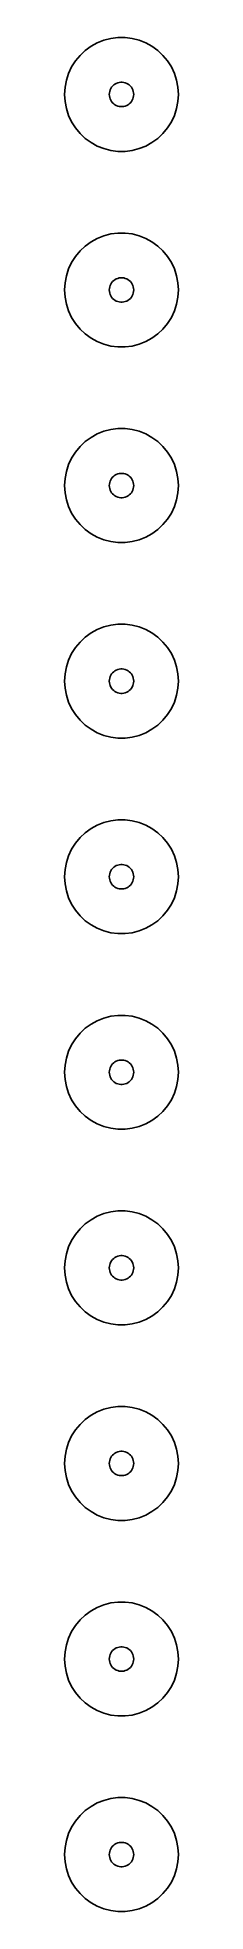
# Model space of a CAD drawing. Header units: metres. Extents: x -7 to 7, y 209 to 439.
import ezdxf

# ---------------------------------------------------------------- set-up
doc = ezdxf.new("R2010")
doc.units = ezdxf.units.M

msp = doc.modelspace()

# ---------------------------------------------------------------- linework, layer by layer
for p, q in [((-4.46196, 437.394), (-5.10277, 436.792)), ((-3.75078, 437.91), (-4.46196, 437.394)), ((-2.98045, 438.334), (-3.75078, 437.91)), ((-2.16312, 438.657), (-2.98045, 438.334)), ((-1.31166, 438.876), (-2.16312, 438.657)), ((-0.439529, 438.986), (-1.31166, 438.876)), ((0.439529, 438.986), (-0.439529, 438.986)), ((1.31166, 438.876), (0.439529, 438.986)), ((2.16312, 438.657), (1.31166, 438.876)), ((2.98045, 438.334), (2.16312, 438.657)), ((3.75078, 437.91), (2.98045, 438.334)), ((4.46196, 437.394), (3.75078, 437.91)), ((5.10277, 436.792), (4.46196, 437.394)), ((-6.13414, 435.372), (-6.50842, 434.577)), ((-5.66312, 436.114), (-6.13414, 435.372)), ((-5.10277, 436.792), (-5.66312, 436.114)), ((5.66312, 436.114), (5.10277, 436.792)), ((6.13414, 435.372), (5.66312, 436.114)), ((6.50842, 434.577), (6.13414, 435.372)), ((-6.94479, 432.877), (-7, 432)), ((-6.78008, 433.741), (-6.94479, 432.877)), ((-6.50842, 434.577), (-6.78008, 433.741)), ((-1.48816, 432.188), (-1.45287, 432.373)), ((-1.45287, 432.373), (-1.39465, 432.552)), ((-1.39465, 432.552), (-1.31445, 432.723)), ((-1.31445, 432.723), (-1.21352, 432.882)), ((-1.21352, 432.882), (-1.09344, 433.027)), ((-1.09344, 433.027), (-0.956131, 433.156)), ((-0.956131, 433.156), (-0.803726, 433.266)), ((-0.803726, 433.266), (-0.638657, 433.357)), ((-0.638657, 433.357), (-0.463516, 433.427)), ((-0.463516, 433.427), (-0.281067, 433.473)), ((-0.281067, 433.473), (-0.094177, 433.497)), ((-0.094177, 433.497), (0.094177, 433.497)), ((0.094177, 433.497), (0.281067, 433.473)), ((0.281067, 433.473), (0.463516, 433.427)), ((0.463516, 433.427), (0.638657, 433.357)), ((0.638657, 433.357), (0.803726, 433.266)), ((0.803726, 433.266), (0.956131, 433.156)), ((0.956131, 433.156), (1.09344, 433.027)), ((1.09344, 433.027), (1.21352, 432.882)), ((1.21352, 432.882), (1.31445, 432.723)), ((1.31445, 432.723), (1.39465, 432.552)), ((1.39465, 432.552), (1.45287, 432.373)), ((1.45287, 432.373), (1.48816, 432.188)), ((6.78008, 433.741), (6.50842, 434.577)), ((6.94479, 432.877), (6.78008, 433.741)), ((7, 432), (6.94479, 432.877)), ((-7, 432), (-6.94479, 431.123)), ((-6.94479, 431.123), (-6.78008, 430.259)), ((-6.78008, 430.259), (-6.50842, 429.423)), ((-1.5, 432), (-1.48816, 432.188)), ((-1.48816, 431.812), (-1.5, 432)), ((-1.45287, 431.627), (-1.48816, 431.812)), ((-1.39465, 431.448), (-1.45287, 431.627)), ((-1.31445, 431.277), (-1.39465, 431.448)), ((-1.21352, 431.118), (-1.31445, 431.277)), ((-1.09344, 430.973), (-1.21352, 431.118)), ((-0.956131, 430.844), (-1.09344, 430.973)), ((-0.803726, 430.734), (-0.956131, 430.844)), ((-0.638657, 430.643), (-0.803726, 430.734)), ((-0.463516, 430.573), (-0.638657, 430.643)), ((-0.281067, 430.527), (-0.463516, 430.573)), ((-0.094177, 430.503), (-0.281067, 430.527)), ((0.094177, 430.503), (-0.094177, 430.503)), ((0.281067, 430.527), (0.094177, 430.503)), ((0.463516, 430.573), (0.281067, 430.527)), ((0.638657, 430.643), (0.463516, 430.573)), ((0.803726, 430.734), (0.638657, 430.643)), ((0.956131, 430.844), (0.803726, 430.734)), ((1.09344, 430.973), (0.956131, 430.844)), ((1.21352, 431.118), (1.09344, 430.973)), ((1.31445, 431.277), (1.21352, 431.118)), ((1.39465, 431.448), (1.31445, 431.277)), ((1.45287, 431.627), (1.39465, 431.448)), ((1.48816, 431.812), (1.45287, 431.627)), ((1.48816, 432.188), (1.5, 432)), ((1.5, 432), (1.48816, 431.812)), ((6.50842, 429.423), (6.78008, 430.259)), ((6.78008, 430.259), (6.94479, 431.123)), ((6.94479, 431.123), (7, 432)), ((-6.50842, 429.423), (-6.13414, 428.628)), ((-6.13414, 428.628), (-5.66312, 427.886)), ((-5.66312, 427.886), (-5.10277, 427.208)), ((5.10277, 427.208), (5.66312, 427.886)), ((5.66312, 427.886), (6.13414, 428.628)), ((6.13414, 428.628), (6.50842, 429.423)), ((-5.10277, 427.208), (-4.46196, 426.606)), ((-4.46196, 426.606), (-3.75078, 426.09)), ((-3.75078, 426.09), (-2.98045, 425.666)), ((-2.98045, 425.666), (-2.16312, 425.343)), ((2.16312, 425.343), (2.98045, 425.666)), ((2.98045, 425.666), (3.75078, 426.09)), ((3.75078, 426.09), (4.46196, 426.606)), ((4.46196, 426.606), (5.10277, 427.208)), ((-2.16312, 425.343), (-1.31166, 425.124)), ((-1.31166, 425.124), (-0.439529, 425.014)), ((-0.439529, 425.014), (0.439529, 425.014)), ((0.439529, 425.014), (1.31166, 425.124)), ((1.31166, 425.124), (2.16312, 425.343)), ((-2.98045, 414.334), (-3.75078, 413.91)), ((-2.16312, 414.657), (-2.98045, 414.334)), ((-1.31166, 414.876), (-2.16312, 414.657)), ((-0.439529, 414.986), (-1.31166, 414.876)), ((0.439529, 414.986), (-0.439529, 414.986)), ((1.31166, 414.876), (0.439529, 414.986)), ((2.16312, 414.657), (1.31166, 414.876)), ((2.98045, 414.334), (2.16312, 414.657)), ((3.75078, 413.91), (2.98045, 414.334)), ((-5.66312, 412.114), (-6.13414, 411.372)), ((-5.10277, 412.792), (-5.66312, 412.114)), ((-4.46196, 413.394), (-5.10277, 412.792)), ((-3.75078, 413.91), (-4.46196, 413.394)), ((4.46196, 413.394), (3.75078, 413.91)), ((5.10277, 412.792), (4.46196, 413.394)), ((5.66312, 412.114), (5.10277, 412.792)), ((6.13414, 411.372), (5.66312, 412.114)), ((-6.78008, 409.741), (-6.94479, 408.877)), ((-6.50842, 410.577), (-6.78008, 409.741)), ((-6.13414, 411.372), (-6.50842, 410.577)), ((-0.803726, 409.266), (-0.638657, 409.357)), ((-0.638657, 409.357), (-0.463516, 409.427)), ((-0.463516, 409.427), (-0.281067, 409.473)), ((-0.281067, 409.473), (-0.094177, 409.497)), ((-0.094177, 409.497), (0.094177, 409.497)), ((0.094177, 409.497), (0.281067, 409.473)), ((0.281067, 409.473), (0.463516, 409.427)), ((0.463516, 409.427), (0.638657, 409.357)), ((0.638657, 409.357), (0.803726, 409.266)), ((6.50842, 410.577), (6.13414, 411.372)), ((6.78008, 409.741), (6.50842, 410.577)), ((6.94479, 408.877), (6.78008, 409.741)), ((-6.94479, 408.877), (-7, 408)), ((-7, 408), (-6.94479, 407.123)), ((-6.94479, 407.123), (-6.78008, 406.259)), ((-1.5, 408), (-1.48816, 408.188)), ((-1.48816, 407.812), (-1.5, 408)), ((-1.48816, 408.188), (-1.45287, 408.373)), ((-1.45287, 407.627), (-1.48816, 407.812)), ((-1.45287, 408.373), (-1.39465, 408.552)), ((-1.39465, 407.448), (-1.45287, 407.627)), ((-1.39465, 408.552), (-1.31445, 408.723)), ((-1.31445, 407.277), (-1.39465, 407.448)), ((-1.31445, 408.723), (-1.21352, 408.882)), ((-1.21352, 407.118), (-1.31445, 407.277)), ((-1.21352, 408.882), (-1.09344, 409.027)), ((-1.09344, 406.973), (-1.21352, 407.118)), ((-1.09344, 409.027), (-0.956131, 409.156)), ((-0.956131, 409.156), (-0.803726, 409.266)), ((0.803726, 409.266), (0.956131, 409.156)), ((0.956131, 409.156), (1.09344, 409.027)), ((1.09344, 409.027), (1.21352, 408.882)), ((1.21352, 407.118), (1.09344, 406.973)), ((1.21352, 408.882), (1.31445, 408.723)), ((1.31445, 407.277), (1.21352, 407.118)), ((1.31445, 408.723), (1.39465, 408.552)), ((1.39465, 407.448), (1.31445, 407.277)), ((1.39465, 408.552), (1.45287, 408.373)), ((1.45287, 407.627), (1.39465, 407.448)), ((1.45287, 408.373), (1.48816, 408.188)), ((1.48816, 407.812), (1.45287, 407.627)), ((1.48816, 408.188), (1.5, 408)), ((1.5, 408), (1.48816, 407.812)), ((6.78008, 406.259), (6.94479, 407.123)), ((7, 408), (6.94479, 408.877)), ((6.94479, 407.123), (7, 408)), ((-6.78008, 406.259), (-6.50842, 405.423)), ((-6.50842, 405.423), (-6.13414, 404.628)), ((-0.956131, 406.844), (-1.09344, 406.973)), ((-0.803726, 406.734), (-0.956131, 406.844)), ((-0.638657, 406.643), (-0.803726, 406.734)), ((-0.463516, 406.573), (-0.638657, 406.643)), ((-0.281067, 406.527), (-0.463516, 406.573)), ((-0.094177, 406.503), (-0.281067, 406.527)), ((0.094177, 406.503), (-0.094177, 406.503)), ((0.281067, 406.527), (0.094177, 406.503)), ((0.463516, 406.573), (0.281067, 406.527)), ((0.638657, 406.643), (0.463516, 406.573)), ((0.803726, 406.734), (0.638657, 406.643)), ((0.956131, 406.844), (0.803726, 406.734)), ((1.09344, 406.973), (0.956131, 406.844)), ((6.13414, 404.628), (6.50842, 405.423)), ((6.50842, 405.423), (6.78008, 406.259)), ((-6.13414, 404.628), (-5.66312, 403.886)), ((-5.66312, 403.886), (-5.10277, 403.208)), ((-5.10277, 403.208), (-4.46196, 402.606)), ((-4.46196, 402.606), (-3.75078, 402.09)), ((3.75078, 402.09), (4.46196, 402.606)), ((4.46196, 402.606), (5.10277, 403.208)), ((5.10277, 403.208), (5.66312, 403.886)), ((5.66312, 403.886), (6.13414, 404.628)), ((-3.75078, 402.09), (-2.98045, 401.666)), ((-2.98045, 401.666), (-2.16312, 401.343)), ((-2.16312, 401.343), (-1.31166, 401.124)), ((-1.31166, 401.124), (-0.439529, 401.014)), ((-0.439529, 401.014), (0.439529, 401.014)), ((0.439529, 401.014), (1.31166, 401.124)), ((1.31166, 401.124), (2.16312, 401.343)), ((2.16312, 401.343), (2.98045, 401.666)), ((2.98045, 401.666), (3.75078, 402.09)), ((-0.439529, 390.986), (-1.31166, 390.876)), ((0.439529, 390.986), (-0.439529, 390.986)), ((1.31166, 390.876), (0.439529, 390.986)), ((-5.10277, 388.792), (-5.66312, 388.114)), ((-4.46196, 389.394), (-5.10277, 388.792)), ((-3.75078, 389.91), (-4.46196, 389.394)), ((-2.98045, 390.334), (-3.75078, 389.91)), ((-2.16312, 390.657), (-2.98045, 390.334)), ((-1.31166, 390.876), (-2.16312, 390.657)), ((2.16312, 390.657), (1.31166, 390.876)), ((2.98045, 390.334), (2.16312, 390.657)), ((3.75078, 389.91), (2.98045, 390.334)), ((4.46196, 389.394), (3.75078, 389.91)), ((5.10277, 388.792), (4.46196, 389.394)), ((5.66312, 388.114), (5.10277, 388.792)), ((-6.50842, 386.577), (-6.78008, 385.741)), ((-6.13414, 387.372), (-6.50842, 386.577)), ((-5.66312, 388.114), (-6.13414, 387.372)), ((6.13414, 387.372), (5.66312, 388.114)), ((6.50842, 386.577), (6.13414, 387.372)), ((6.78008, 385.741), (6.50842, 386.577)), ((-6.94479, 384.877), (-7, 384)), ((-6.78008, 385.741), (-6.94479, 384.877)), ((-1.5, 384), (-1.48816, 384.188)), ((-1.48816, 384.188), (-1.45287, 384.373)), ((-1.45287, 384.373), (-1.39465, 384.552)), ((-1.39465, 384.552), (-1.31445, 384.723)), ((-1.31445, 384.723), (-1.21352, 384.882)), ((-1.21352, 384.882), (-1.09344, 385.027)), ((-1.09344, 385.027), (-0.956131, 385.156)), ((-0.956131, 385.156), (-0.803726, 385.266)), ((-0.803726, 385.266), (-0.638657, 385.357)), ((-0.638657, 385.357), (-0.463516, 385.427)), ((-0.463516, 385.427), (-0.281067, 385.473)), ((-0.281067, 385.473), (-0.094177, 385.497)), ((-0.094177, 385.497), (0.094177, 385.497)), ((0.094177, 385.497), (0.281067, 385.473)), ((0.281067, 385.473), (0.463516, 385.427)), ((0.463516, 385.427), (0.638657, 385.357)), ((0.638657, 385.357), (0.803726, 385.266)), ((0.803726, 385.266), (0.956131, 385.156)), ((0.956131, 385.156), (1.09344, 385.027)), ((1.09344, 385.027), (1.21352, 384.882)), ((1.21352, 384.882), (1.31445, 384.723)), ((1.31445, 384.723), (1.39465, 384.552)), ((1.39465, 384.552), (1.45287, 384.373)), ((1.45287, 384.373), (1.48816, 384.188)), ((1.48816, 384.188), (1.5, 384)), ((6.94479, 384.877), (6.78008, 385.741)), ((7, 384), (6.94479, 384.877)), ((-7, 384), (-6.94479, 383.123)), ((-6.94479, 383.123), (-6.78008, 382.259)), ((-6.78008, 382.259), (-6.50842, 381.423)), ((-1.48816, 383.812), (-1.5, 384)), ((-1.45287, 383.627), (-1.48816, 383.812)), ((-1.39465, 383.448), (-1.45287, 383.627)), ((-1.31445, 383.277), (-1.39465, 383.448)), ((-1.21352, 383.118), (-1.31445, 383.277)), ((-1.09344, 382.973), (-1.21352, 383.118)), ((-0.956131, 382.844), (-1.09344, 382.973)), ((-0.803726, 382.734), (-0.956131, 382.844)), ((-0.638657, 382.643), (-0.803726, 382.734)), ((-0.463516, 382.573), (-0.638657, 382.643)), ((-0.281067, 382.527), (-0.463516, 382.573)), ((-0.094177, 382.503), (-0.281067, 382.527)), ((0.094177, 382.503), (-0.094177, 382.503)), ((0.281067, 382.527), (0.094177, 382.503)), ((0.463516, 382.573), (0.281067, 382.527)), ((0.638657, 382.643), (0.463516, 382.573)), ((0.803726, 382.734), (0.638657, 382.643)), ((0.956131, 382.844), (0.803726, 382.734)), ((1.09344, 382.973), (0.956131, 382.844)), ((1.21352, 383.118), (1.09344, 382.973)), ((1.31445, 383.277), (1.21352, 383.118)), ((1.39465, 383.448), (1.31445, 383.277)), ((1.45287, 383.627), (1.39465, 383.448)), ((1.48816, 383.812), (1.45287, 383.627)), ((1.5, 384), (1.48816, 383.812)), ((6.50842, 381.423), (6.78008, 382.259)), ((6.78008, 382.259), (6.94479, 383.123)), ((6.94479, 383.123), (7, 384)), ((-6.50842, 381.423), (-6.13414, 380.628)), ((-6.13414, 380.628), (-5.66312, 379.886)), ((-5.66312, 379.886), (-5.10277, 379.208)), ((5.10277, 379.208), (5.66312, 379.886)), ((5.66312, 379.886), (6.13414, 380.628)), ((6.13414, 380.628), (6.50842, 381.423)), ((-5.10277, 379.208), (-4.46196, 378.606)), ((-4.46196, 378.606), (-3.75078, 378.09)), ((-3.75078, 378.09), (-2.98045, 377.666)), ((-2.98045, 377.666), (-2.16312, 377.343)), ((-2.16312, 377.343), (-1.31166, 377.124)), ((1.31166, 377.124), (2.16312, 377.343)), ((2.16312, 377.343), (2.98045, 377.666)), ((2.98045, 377.666), (3.75078, 378.09)), ((3.75078, 378.09), (4.46196, 378.606)), ((4.46196, 378.606), (5.10277, 379.208)), ((-1.31166, 377.124), (-0.439529, 377.014)), ((-0.439529, 377.014), (0.439529, 377.014)), ((0.439529, 377.014), (1.31166, 377.124)), ((-3.75078, 365.91), (-4.46196, 365.394)), ((-2.98045, 366.334), (-3.75078, 365.91)), ((-2.16312, 366.657), (-2.98045, 366.334)), ((-1.31166, 366.876), (-2.16312, 366.657)), ((-0.439529, 366.986), (-1.31166, 366.876)), ((0.439529, 366.986), (-0.439529, 366.986)), ((1.31166, 366.876), (0.439529, 366.986)), ((2.16312, 366.657), (1.31166, 366.876)), ((2.98045, 366.334), (2.16312, 366.657)), ((3.75078, 365.91), (2.98045, 366.334)), ((4.46196, 365.394), (3.75078, 365.91)), ((-6.13414, 363.372), (-6.50842, 362.577)), ((-5.66312, 364.114), (-6.13414, 363.372)), ((-5.10277, 364.792), (-5.66312, 364.114)), ((-4.46196, 365.394), (-5.10277, 364.792)), ((5.10277, 364.792), (4.46196, 365.394)), ((5.66312, 364.114), (5.10277, 364.792)), ((6.13414, 363.372), (5.66312, 364.114)), ((6.50842, 362.577), (6.13414, 363.372)), ((-6.78008, 361.741), (-6.94479, 360.877)), ((-6.50842, 362.577), (-6.78008, 361.741)), ((-1.09344, 361.027), (-0.956131, 361.156)), ((-0.956131, 361.156), (-0.803726, 361.266)), ((-0.803726, 361.266), (-0.638657, 361.357)), ((-0.638657, 361.357), (-0.463516, 361.427)), ((-0.463516, 361.427), (-0.281067, 361.473)), ((-0.281067, 361.473), (-0.094177, 361.497)), ((-0.094177, 361.497), (0.094177, 361.497)), ((0.094177, 361.497), (0.281067, 361.473)), ((0.281067, 361.473), (0.463516, 361.427)), ((0.463516, 361.427), (0.638657, 361.357)), ((0.638657, 361.357), (0.803726, 361.266)), ((0.803726, 361.266), (0.956131, 361.156)), ((0.956131, 361.156), (1.09344, 361.027)), ((6.78008, 361.741), (6.50842, 362.577)), ((6.94479, 360.877), (6.78008, 361.741)), ((-6.94479, 360.877), (-7, 360)), ((-7, 360), (-6.94479, 359.123)), ((-6.94479, 359.123), (-6.78008, 358.259)), ((-1.5, 360), (-1.48816, 360.188)), ((-1.48816, 359.812), (-1.5, 360)), ((-1.48816, 360.188), (-1.45287, 360.373)), ((-1.45287, 359.627), (-1.48816, 359.812)), ((-1.45287, 360.373), (-1.39465, 360.552)), ((-1.39465, 359.448), (-1.45287, 359.627)), ((-1.39465, 360.552), (-1.31445, 360.723)), ((-1.31445, 359.277), (-1.39465, 359.448)), ((-1.31445, 360.723), (-1.21352, 360.882)), ((-1.21352, 359.118), (-1.31445, 359.277)), ((-1.21352, 360.882), (-1.09344, 361.027)), ((-1.09344, 358.973), (-1.21352, 359.118)), ((-0.956131, 358.844), (-1.09344, 358.973)), ((-0.803726, 358.734), (-0.956131, 358.844)), ((0.956131, 358.844), (0.803726, 358.734)), ((1.09344, 358.973), (0.956131, 358.844)), ((1.09344, 361.027), (1.21352, 360.882)), ((1.21352, 359.118), (1.09344, 358.973)), ((1.21352, 360.882), (1.31445, 360.723)), ((1.31445, 359.277), (1.21352, 359.118)), ((1.31445, 360.723), (1.39465, 360.552)), ((1.39465, 359.448), (1.31445, 359.277)), ((1.39465, 360.552), (1.45287, 360.373)), ((1.45287, 359.627), (1.39465, 359.448)), ((1.45287, 360.373), (1.48816, 360.188)), ((1.48816, 359.812), (1.45287, 359.627)), ((1.48816, 360.188), (1.5, 360)), ((1.5, 360), (1.48816, 359.812)), ((6.78008, 358.259), (6.94479, 359.123)), ((7, 360), (6.94479, 360.877)), ((6.94479, 359.123), (7, 360)), ((-6.78008, 358.259), (-6.50842, 357.423)), ((-6.50842, 357.423), (-6.13414, 356.628)), ((-6.13414, 356.628), (-5.66312, 355.886)), ((-0.638657, 358.643), (-0.803726, 358.734)), ((-0.463516, 358.573), (-0.638657, 358.643)), ((-0.281067, 358.527), (-0.463516, 358.573)), ((-0.094177, 358.503), (-0.281067, 358.527)), ((0.094177, 358.503), (-0.094177, 358.503)), ((0.281067, 358.527), (0.094177, 358.503)), ((0.463516, 358.573), (0.281067, 358.527)), ((0.638657, 358.643), (0.463516, 358.573)), ((0.803726, 358.734), (0.638657, 358.643)), ((5.66312, 355.886), (6.13414, 356.628)), ((6.13414, 356.628), (6.50842, 357.423)), ((6.50842, 357.423), (6.78008, 358.259)), ((-5.66312, 355.886), (-5.10277, 355.208)), ((-5.10277, 355.208), (-4.46196, 354.606)), ((-4.46196, 354.606), (-3.75078, 354.09)), ((3.75078, 354.09), (4.46196, 354.606)), ((4.46196, 354.606), (5.10277, 355.208)), ((5.10277, 355.208), (5.66312, 355.886)), ((-3.75078, 354.09), (-2.98045, 353.666)), ((-2.98045, 353.666), (-2.16312, 353.343)), ((-2.16312, 353.343), (-1.31166, 353.124)), ((-1.31166, 353.124), (-0.439529, 353.014)), ((-0.439529, 353.014), (0.439529, 353.014)), ((0.439529, 353.014), (1.31166, 353.124)), ((1.31166, 353.124), (2.16312, 353.343)), ((2.16312, 353.343), (2.98045, 353.666)), ((2.98045, 353.666), (3.75078, 354.09)), ((-1.31166, 342.876), (-2.16312, 342.657)), ((-0.439529, 342.986), (-1.31166, 342.876)), ((0.439529, 342.986), (-0.439529, 342.986)), ((1.31166, 342.876), (0.439529, 342.986)), ((2.16312, 342.657), (1.31166, 342.876)), ((-5.10277, 340.792), (-5.66312, 340.114)), ((-4.46196, 341.394), (-5.10277, 340.792)), ((-3.75078, 341.91), (-4.46196, 341.394)), ((-2.98045, 342.334), (-3.75078, 341.91)), ((-2.16312, 342.657), (-2.98045, 342.334)), ((2.98045, 342.334), (2.16312, 342.657)), ((3.75078, 341.91), (2.98045, 342.334)), ((4.46196, 341.394), (3.75078, 341.91)), ((5.10277, 340.792), (4.46196, 341.394)), ((5.66312, 340.114), (5.10277, 340.792)), ((-6.50842, 338.577), (-6.78008, 337.741)), ((-6.13414, 339.372), (-6.50842, 338.577)), ((-5.66312, 340.114), (-6.13414, 339.372)), ((6.13414, 339.372), (5.66312, 340.114)), ((6.50842, 338.577), (6.13414, 339.372)), ((6.78008, 337.741), (6.50842, 338.577)), ((-6.94479, 336.877), (-7, 336)), ((-7, 336), (-6.94479, 335.123)), ((-6.78008, 337.741), (-6.94479, 336.877)), ((-1.5, 336), (-1.48816, 336.188)), ((-1.48816, 335.812), (-1.5, 336)), ((-1.48816, 336.188), (-1.45287, 336.373)), ((-1.45287, 335.627), (-1.48816, 335.812)), ((-1.45287, 336.373), (-1.39465, 336.552)), ((-1.39465, 336.552), (-1.31445, 336.723)), ((-1.31445, 336.723), (-1.21352, 336.882)), ((-1.21352, 336.882), (-1.09344, 337.027)), ((-1.09344, 337.027), (-0.956131, 337.156)), ((-0.956131, 337.156), (-0.803726, 337.266)), ((-0.803726, 337.266), (-0.638657, 337.357)), ((-0.638657, 337.357), (-0.463516, 337.427)), ((-0.463516, 337.427), (-0.281067, 337.473)), ((-0.281067, 337.473), (-0.094177, 337.497)), ((-0.094177, 337.497), (0.094177, 337.497)), ((0.094177, 337.497), (0.281067, 337.473)), ((0.281067, 337.473), (0.463516, 337.427)), ((0.463516, 337.427), (0.638657, 337.357)), ((0.638657, 337.357), (0.803726, 337.266)), ((0.803726, 337.266), (0.956131, 337.156)), ((0.956131, 337.156), (1.09344, 337.027)), ((1.09344, 337.027), (1.21352, 336.882)), ((1.21352, 336.882), (1.31445, 336.723)), ((1.31445, 336.723), (1.39465, 336.552)), ((1.39465, 336.552), (1.45287, 336.373)), ((1.45287, 336.373), (1.48816, 336.188)), ((1.48816, 335.812), (1.45287, 335.627)), ((1.48816, 336.188), (1.5, 336)), ((1.5, 336), (1.48816, 335.812)), ((6.94479, 336.877), (6.78008, 337.741)), ((7, 336), (6.94479, 336.877)), ((6.94479, 335.123), (7, 336)), ((-6.94479, 335.123), (-6.78008, 334.259)), ((-6.78008, 334.259), (-6.50842, 333.423)), ((-1.39465, 335.448), (-1.45287, 335.627)), ((-1.31445, 335.277), (-1.39465, 335.448)), ((-1.21352, 335.118), (-1.31445, 335.277)), ((-1.09344, 334.973), (-1.21352, 335.118)), ((-0.956131, 334.844), (-1.09344, 334.973)), ((-0.803726, 334.734), (-0.956131, 334.844)), ((-0.638657, 334.643), (-0.803726, 334.734)), ((-0.463516, 334.573), (-0.638657, 334.643)), ((-0.281067, 334.527), (-0.463516, 334.573)), ((-0.094177, 334.503), (-0.281067, 334.527)), ((0.094177, 334.503), (-0.094177, 334.503)), ((0.281067, 334.527), (0.094177, 334.503)), ((0.463516, 334.573), (0.281067, 334.527)), ((0.638657, 334.643), (0.463516, 334.573)), ((0.803726, 334.734), (0.638657, 334.643)), ((0.956131, 334.844), (0.803726, 334.734)), ((1.09344, 334.973), (0.956131, 334.844)), ((1.21352, 335.118), (1.09344, 334.973)), ((1.31445, 335.277), (1.21352, 335.118)), ((1.39465, 335.448), (1.31445, 335.277)), ((1.45287, 335.627), (1.39465, 335.448)), ((6.50842, 333.423), (6.78008, 334.259)), ((6.78008, 334.259), (6.94479, 335.123)), ((-6.50842, 333.423), (-6.13414, 332.628)), ((-6.13414, 332.628), (-5.66312, 331.886)), ((-5.66312, 331.886), (-5.10277, 331.208)), ((-5.10277, 331.208), (-4.46196, 330.606)), ((4.46196, 330.606), (5.10277, 331.208)), ((5.10277, 331.208), (5.66312, 331.886)), ((5.66312, 331.886), (6.13414, 332.628)), ((6.13414, 332.628), (6.50842, 333.423)), ((-4.46196, 330.606), (-3.75078, 330.09)), ((-3.75078, 330.09), (-2.98045, 329.666)), ((-2.98045, 329.666), (-2.16312, 329.343)), ((-2.16312, 329.343), (-1.31166, 329.124)), ((-1.31166, 329.124), (-0.439529, 329.014)), ((-0.439529, 329.014), (0.439529, 329.014)), ((0.439529, 329.014), (1.31166, 329.124)), ((1.31166, 329.124), (2.16312, 329.343)), ((2.16312, 329.343), (2.98045, 329.666)), ((2.98045, 329.666), (3.75078, 330.09)), ((3.75078, 330.09), (4.46196, 330.606)), ((-4.46196, 317.394), (-5.10277, 316.792)), ((-3.75078, 317.91), (-4.46196, 317.394)), ((-2.98045, 318.334), (-3.75078, 317.91)), ((-2.16312, 318.657), (-2.98045, 318.334)), ((-1.31166, 318.876), (-2.16312, 318.657)), ((-0.439529, 318.986), (-1.31166, 318.876)), ((0.439529, 318.986), (-0.439529, 318.986)), ((1.31166, 318.876), (0.439529, 318.986)), ((2.16312, 318.657), (1.31166, 318.876)), ((2.98045, 318.334), (2.16312, 318.657)), ((3.75078, 317.91), (2.98045, 318.334)), ((4.46196, 317.394), (3.75078, 317.91)), ((5.10277, 316.792), (4.46196, 317.394)), ((-6.13414, 315.372), (-6.50842, 314.577)), ((-5.66312, 316.114), (-6.13414, 315.372)), ((-5.10277, 316.792), (-5.66312, 316.114)), ((5.66312, 316.114), (5.10277, 316.792)), ((6.13414, 315.372), (5.66312, 316.114)), ((6.50842, 314.577), (6.13414, 315.372)), ((-6.94479, 312.877), (-7, 312)), ((-6.78008, 313.741), (-6.94479, 312.877)), ((-6.50842, 314.577), (-6.78008, 313.741)), ((-1.31445, 312.723), (-1.21352, 312.882)), ((-1.21352, 312.882), (-1.09344, 313.027)), ((-1.09344, 313.027), (-0.956131, 313.156)), ((-0.956131, 313.156), (-0.803726, 313.266)), ((-0.803726, 313.266), (-0.638657, 313.357)), ((-0.638657, 313.357), (-0.463516, 313.427)), ((-0.463516, 313.427), (-0.281067, 313.473)), ((-0.281067, 313.473), (-0.094177, 313.497)), ((-0.094177, 313.497), (0.094177, 313.497)), ((0.094177, 313.497), (0.281067, 313.473)), ((0.281067, 313.473), (0.463516, 313.427)), ((0.463516, 313.427), (0.638657, 313.357)), ((0.638657, 313.357), (0.803726, 313.266)), ((0.803726, 313.266), (0.956131, 313.156)), ((0.956131, 313.156), (1.09344, 313.027)), ((1.09344, 313.027), (1.21352, 312.882)), ((1.21352, 312.882), (1.31445, 312.723)), ((6.78008, 313.741), (6.50842, 314.577)), ((6.94479, 312.877), (6.78008, 313.741)), ((7, 312), (6.94479, 312.877)), ((-7, 312), (-6.94479, 311.123)), ((-6.94479, 311.123), (-6.78008, 310.259)), ((-1.5, 312), (-1.48816, 312.188)), ((-1.48816, 311.812), (-1.5, 312)), ((-1.48816, 312.188), (-1.45287, 312.373)), ((-1.45287, 311.627), (-1.48816, 311.812)), ((-1.45287, 312.373), (-1.39465, 312.552)), ((-1.39465, 311.448), (-1.45287, 311.627)), ((-1.39465, 312.552), (-1.31445, 312.723)), ((-1.31445, 311.277), (-1.39465, 311.448)), ((-1.21352, 311.118), (-1.31445, 311.277)), ((-1.09344, 310.973), (-1.21352, 311.118)), ((-0.956131, 310.844), (-1.09344, 310.973)), ((-0.803726, 310.734), (-0.956131, 310.844)), ((-0.638657, 310.643), (-0.803726, 310.734)), ((-0.463516, 310.573), (-0.638657, 310.643)), ((-0.281067, 310.527), (-0.463516, 310.573)), ((-0.094177, 310.503), (-0.281067, 310.527)), ((0.094177, 310.503), (-0.094177, 310.503)), ((0.281067, 310.527), (0.094177, 310.503)), ((0.463516, 310.573), (0.281067, 310.527)), ((0.638657, 310.643), (0.463516, 310.573)), ((0.803726, 310.734), (0.638657, 310.643)), ((0.956131, 310.844), (0.803726, 310.734)), ((1.09344, 310.973), (0.956131, 310.844)), ((1.21352, 311.118), (1.09344, 310.973)), ((1.31445, 311.277), (1.21352, 311.118)), ((1.31445, 312.723), (1.39465, 312.552)), ((1.39465, 311.448), (1.31445, 311.277)), ((1.39465, 312.552), (1.45287, 312.373)), ((1.45287, 311.627), (1.39465, 311.448)), ((1.45287, 312.373), (1.48816, 312.188)), ((1.48816, 311.812), (1.45287, 311.627)), ((1.48816, 312.188), (1.5, 312)), ((1.5, 312), (1.48816, 311.812)), ((6.78008, 310.259), (6.94479, 311.123)), ((6.94479, 311.123), (7, 312)), ((-6.78008, 310.259), (-6.50842, 309.423)), ((-6.50842, 309.423), (-6.13414, 308.628)), ((-6.13414, 308.628), (-5.66312, 307.886)), ((5.66312, 307.886), (6.13414, 308.628)), ((6.13414, 308.628), (6.50842, 309.423)), ((6.50842, 309.423), (6.78008, 310.259)), ((-5.66312, 307.886), (-5.10277, 307.208)), ((-5.10277, 307.208), (-4.46196, 306.606)), ((-4.46196, 306.606), (-3.75078, 306.09)), ((-3.75078, 306.09), (-2.98045, 305.666)), ((2.98045, 305.666), (3.75078, 306.09)), ((3.75078, 306.09), (4.46196, 306.606)), ((4.46196, 306.606), (5.10277, 307.208)), ((5.10277, 307.208), (5.66312, 307.886)), ((-2.98045, 305.666), (-2.16312, 305.343)), ((-2.16312, 305.343), (-1.31166, 305.124)), ((-1.31166, 305.124), (-0.439529, 305.014)), ((-0.439529, 305.014), (0.439529, 305.014)), ((0.439529, 305.014), (1.31166, 305.124)), ((1.31166, 305.124), (2.16312, 305.343)), ((2.16312, 305.343), (2.98045, 305.666)), ((-2.16312, 294.657), (-2.98045, 294.334)), ((-1.31166, 294.876), (-2.16312, 294.657)), ((-0.439529, 294.986), (-1.31166, 294.876)), ((0.439529, 294.986), (-0.439529, 294.986)), ((1.31166, 294.876), (0.439529, 294.986)), ((2.16312, 294.657), (1.31166, 294.876)), ((2.98045, 294.334), (2.16312, 294.657)), ((-5.66312, 292.114), (-6.13414, 291.372)), ((-5.10277, 292.792), (-5.66312, 292.114)), ((-4.46196, 293.394), (-5.10277, 292.792)), ((-3.75078, 293.91), (-4.46196, 293.394)), ((-2.98045, 294.334), (-3.75078, 293.91)), ((3.75078, 293.91), (2.98045, 294.334)), ((4.46196, 293.394), (3.75078, 293.91)), ((5.10277, 292.792), (4.46196, 293.394)), ((5.66312, 292.114), (5.10277, 292.792)), ((6.13414, 291.372), (5.66312, 292.114)), ((-6.50842, 290.577), (-6.78008, 289.741)), ((-6.13414, 291.372), (-6.50842, 290.577)), ((6.50842, 290.577), (6.13414, 291.372)), ((6.78008, 289.741), (6.50842, 290.577)), ((-6.94479, 288.877), (-7, 288)), ((-7, 288), (-6.94479, 287.123)), ((-6.78008, 289.741), (-6.94479, 288.877)), ((-1.5, 288), (-1.48816, 288.188)), ((-1.48816, 287.812), (-1.5, 288)), ((-1.48816, 288.188), (-1.45287, 288.373)), ((-1.45287, 287.627), (-1.48816, 287.812)), ((-1.45287, 288.373), (-1.39465, 288.552)), ((-1.39465, 287.448), (-1.45287, 287.627)), ((-1.39465, 288.552), (-1.31445, 288.723)), ((-1.31445, 288.723), (-1.21352, 288.882)), ((-1.21352, 288.882), (-1.09344, 289.027)), ((-1.09344, 289.027), (-0.956131, 289.156)), ((-0.956131, 289.156), (-0.803726, 289.266)), ((-0.803726, 289.266), (-0.638657, 289.357)), ((-0.638657, 289.357), (-0.463516, 289.427)), ((-0.463516, 289.427), (-0.281067, 289.473)), ((-0.281067, 289.473), (-0.094177, 289.497)), ((-0.094177, 289.497), (0.094177, 289.497)), ((0.094177, 289.497), (0.281067, 289.473)), ((0.281067, 289.473), (0.463516, 289.427)), ((0.463516, 289.427), (0.638657, 289.357)), ((0.638657, 289.357), (0.803726, 289.266)), ((0.803726, 289.266), (0.956131, 289.156)), ((0.956131, 289.156), (1.09344, 289.027)), ((1.09344, 289.027), (1.21352, 288.882)), ((1.21352, 288.882), (1.31445, 288.723)), ((1.31445, 288.723), (1.39465, 288.552)), ((1.39465, 288.552), (1.45287, 288.373)), ((1.45287, 287.627), (1.39465, 287.448)), ((1.45287, 288.373), (1.48816, 288.188)), ((1.48816, 287.812), (1.45287, 287.627)), ((1.48816, 288.188), (1.5, 288)), ((1.5, 288), (1.48816, 287.812)), ((6.94479, 288.877), (6.78008, 289.741)), ((7, 288), (6.94479, 288.877)), ((6.94479, 287.123), (7, 288)), ((-6.94479, 287.123), (-6.78008, 286.259)), ((-6.78008, 286.259), (-6.50842, 285.423)), ((-6.50842, 285.423), (-6.13414, 284.628)), ((-1.31445, 287.277), (-1.39465, 287.448)), ((-1.21352, 287.118), (-1.31445, 287.277)), ((-1.09344, 286.973), (-1.21352, 287.118)), ((-0.956131, 286.844), (-1.09344, 286.973)), ((-0.803726, 286.734), (-0.956131, 286.844)), ((-0.638657, 286.643), (-0.803726, 286.734)), ((-0.463516, 286.573), (-0.638657, 286.643)), ((-0.281067, 286.527), (-0.463516, 286.573)), ((-0.094177, 286.503), (-0.281067, 286.527)), ((0.094177, 286.503), (-0.094177, 286.503)), ((0.281067, 286.527), (0.094177, 286.503)), ((0.463516, 286.573), (0.281067, 286.527)), ((0.638657, 286.643), (0.463516, 286.573)), ((0.803726, 286.734), (0.638657, 286.643)), ((0.956131, 286.844), (0.803726, 286.734)), ((1.09344, 286.973), (0.956131, 286.844)), ((1.21352, 287.118), (1.09344, 286.973)), ((1.31445, 287.277), (1.21352, 287.118)), ((1.39465, 287.448), (1.31445, 287.277)), ((6.13414, 284.628), (6.50842, 285.423)), ((6.50842, 285.423), (6.78008, 286.259)), ((6.78008, 286.259), (6.94479, 287.123)), ((-6.13414, 284.628), (-5.66312, 283.886)), ((-5.66312, 283.886), (-5.10277, 283.208)), ((-5.10277, 283.208), (-4.46196, 282.606)), ((4.46196, 282.606), (5.10277, 283.208)), ((5.10277, 283.208), (5.66312, 283.886)), ((5.66312, 283.886), (6.13414, 284.628)), ((-4.46196, 282.606), (-3.75078, 282.09)), ((-3.75078, 282.09), (-2.98045, 281.666)), ((-2.98045, 281.666), (-2.16312, 281.343)), ((-2.16312, 281.343), (-1.31166, 281.124)), ((-1.31166, 281.124), (-0.439529, 281.014)), ((-0.439529, 281.014), (0.439529, 281.014)), ((0.439529, 281.014), (1.31166, 281.124)), ((1.31166, 281.124), (2.16312, 281.343)), ((2.16312, 281.343), (2.98045, 281.666)), ((2.98045, 281.666), (3.75078, 282.09)), ((3.75078, 282.09), (4.46196, 282.606)), ((-4.46196, 269.394), (-5.10277, 268.792)), ((-3.75078, 269.91), (-4.46196, 269.394)), ((-2.98045, 270.334), (-3.75078, 269.91)), ((-2.16312, 270.657), (-2.98045, 270.334)), ((-1.31166, 270.876), (-2.16312, 270.657)), ((-0.439529, 270.986), (-1.31166, 270.876)), ((0.439529, 270.986), (-0.439529, 270.986)), ((1.31166, 270.876), (0.439529, 270.986)), ((2.16312, 270.657), (1.31166, 270.876)), ((2.98045, 270.334), (2.16312, 270.657)), ((3.75078, 269.91), (2.98045, 270.334)), ((4.46196, 269.394), (3.75078, 269.91)), ((5.10277, 268.792), (4.46196, 269.394)), ((-6.13414, 267.372), (-6.50842, 266.577)), ((-5.66312, 268.114), (-6.13414, 267.372)), ((-5.10277, 268.792), (-5.66312, 268.114)), ((5.66312, 268.114), (5.10277, 268.792)), ((6.13414, 267.372), (5.66312, 268.114)), ((6.50842, 266.577), (6.13414, 267.372)), ((-6.94479, 264.877), (-7, 264)), ((-6.78008, 265.741), (-6.94479, 264.877)), ((-6.50842, 266.577), (-6.78008, 265.741)), ((-1.45287, 264.373), (-1.39465, 264.552)), ((-1.39465, 264.552), (-1.31445, 264.723)), ((-1.31445, 264.723), (-1.21352, 264.882)), ((-1.21352, 264.882), (-1.09344, 265.027)), ((-1.09344, 265.027), (-0.956131, 265.156)), ((-0.956131, 265.156), (-0.803726, 265.266)), ((-0.803726, 265.266), (-0.638657, 265.357)), ((-0.638657, 265.357), (-0.463516, 265.427)), ((-0.463516, 265.427), (-0.281067, 265.473)), ((-0.281067, 265.473), (-0.094177, 265.497)), ((-0.094177, 265.497), (0.094177, 265.497)), ((0.094177, 265.497), (0.281067, 265.473)), ((0.281067, 265.473), (0.463516, 265.427)), ((0.463516, 265.427), (0.638657, 265.357)), ((0.638657, 265.357), (0.803726, 265.266)), ((0.803726, 265.266), (0.956131, 265.156)), ((0.956131, 265.156), (1.09344, 265.027)), ((1.09344, 265.027), (1.21352, 264.882)), ((1.21352, 264.882), (1.31445, 264.723)), ((1.31445, 264.723), (1.39465, 264.552)), ((1.39465, 264.552), (1.45287, 264.373)), ((6.78008, 265.741), (6.50842, 266.577)), ((6.94479, 264.877), (6.78008, 265.741)), ((7, 264), (6.94479, 264.877)), ((-7, 264), (-6.94479, 263.123)), ((-6.94479, 263.123), (-6.78008, 262.259)), ((-6.78008, 262.259), (-6.50842, 261.423)), ((-1.5, 264), (-1.48816, 264.188)), ((-1.48816, 263.812), (-1.5, 264)), ((-1.48816, 264.188), (-1.45287, 264.373)), ((-1.45287, 263.627), (-1.48816, 263.812)), ((-1.39465, 263.448), (-1.45287, 263.627)), ((-1.31445, 263.277), (-1.39465, 263.448)), ((-1.21352, 263.118), (-1.31445, 263.277)), ((-1.09344, 262.973), (-1.21352, 263.118)), ((-0.956131, 262.844), (-1.09344, 262.973)), ((-0.803726, 262.734), (-0.956131, 262.844)), ((-0.638657, 262.643), (-0.803726, 262.734)), ((-0.463516, 262.573), (-0.638657, 262.643)), ((-0.281067, 262.527), (-0.463516, 262.573)), ((-0.094177, 262.503), (-0.281067, 262.527)), ((0.094177, 262.503), (-0.094177, 262.503)), ((0.281067, 262.527), (0.094177, 262.503)), ((0.463516, 262.573), (0.281067, 262.527)), ((0.638657, 262.643), (0.463516, 262.573)), ((0.803726, 262.734), (0.638657, 262.643)), ((0.956131, 262.844), (0.803726, 262.734)), ((1.09344, 262.973), (0.956131, 262.844)), ((1.21352, 263.118), (1.09344, 262.973)), ((1.31445, 263.277), (1.21352, 263.118)), ((1.39465, 263.448), (1.31445, 263.277)), ((1.45287, 263.627), (1.39465, 263.448)), ((1.45287, 264.373), (1.48816, 264.188)), ((1.48816, 263.812), (1.45287, 263.627)), ((1.48816, 264.188), (1.5, 264)), ((1.5, 264), (1.48816, 263.812)), ((6.50842, 261.423), (6.78008, 262.259)), ((6.78008, 262.259), (6.94479, 263.123)), ((6.94479, 263.123), (7, 264)), ((-6.50842, 261.423), (-6.13414, 260.628)), ((-6.13414, 260.628), (-5.66312, 259.886)), ((-5.66312, 259.886), (-5.10277, 259.208)), ((5.10277, 259.208), (5.66312, 259.886)), ((5.66312, 259.886), (6.13414, 260.628)), ((6.13414, 260.628), (6.50842, 261.423)), ((-5.10277, 259.208), (-4.46196, 258.606)), ((-4.46196, 258.606), (-3.75078, 258.09)), ((-3.75078, 258.09), (-2.98045, 257.666)), ((-2.98045, 257.666), (-2.16312, 257.343)), ((2.16312, 257.343), (2.98045, 257.666)), ((2.98045, 257.666), (3.75078, 258.09)), ((3.75078, 258.09), (4.46196, 258.606)), ((4.46196, 258.606), (5.10277, 259.208)), ((-2.16312, 257.343), (-1.31166, 257.124)), ((-1.31166, 257.124), (-0.439529, 257.014)), ((-0.439529, 257.014), (0.439529, 257.014)), ((0.439529, 257.014), (1.31166, 257.124)), ((1.31166, 257.124), (2.16312, 257.343)), ((-2.98045, 246.334), (-3.75078, 245.91)), ((-2.16312, 246.657), (-2.98045, 246.334)), ((-1.31166, 246.876), (-2.16312, 246.657)), ((-0.439529, 246.986), (-1.31166, 246.876)), ((0.439529, 246.986), (-0.439529, 246.986)), ((1.31166, 246.876), (0.439529, 246.986)), ((2.16312, 246.657), (1.31166, 246.876)), ((2.98045, 246.334), (2.16312, 246.657)), ((3.75078, 245.91), (2.98045, 246.334)), ((-5.66312, 244.114), (-6.13414, 243.372)), ((-5.10277, 244.792), (-5.66312, 244.114)), ((-4.46196, 245.394), (-5.10277, 244.792)), ((-3.75078, 245.91), (-4.46196, 245.394)), ((4.46196, 245.394), (3.75078, 245.91)), ((5.10277, 244.792), (4.46196, 245.394)), ((5.66312, 244.114), (5.10277, 244.792)), ((6.13414, 243.372), (5.66312, 244.114)), ((-6.78008, 241.741), (-6.94479, 240.877)), ((-6.50842, 242.577), (-6.78008, 241.741)), ((-6.13414, 243.372), (-6.50842, 242.577)), ((-0.463516, 241.427), (-0.281067, 241.473)), ((-0.281067, 241.473), (-0.094177, 241.497)), ((-0.094177, 241.497), (0.094177, 241.497)), ((0.094177, 241.497), (0.281067, 241.473)), ((0.281067, 241.473), (0.463516, 241.427)), ((6.50842, 242.577), (6.13414, 243.372)), ((6.78008, 241.741), (6.50842, 242.577)), ((6.94479, 240.877), (6.78008, 241.741)), ((-6.94479, 240.877), (-7, 240)), ((-7, 240), (-6.94479, 239.123)), ((-1.5, 240), (-1.48816, 240.188)), ((-1.48816, 239.812), (-1.5, 240)), ((-1.48816, 240.188), (-1.45287, 240.373)), ((-1.45287, 239.627), (-1.48816, 239.812)), ((-1.45287, 240.373), (-1.39465, 240.552)), ((-1.39465, 239.448), (-1.45287, 239.627)), ((-1.39465, 240.552), (-1.31445, 240.723)), ((-1.31445, 239.277), (-1.39465, 239.448)), ((-1.31445, 240.723), (-1.21352, 240.882)), ((-1.21352, 239.118), (-1.31445, 239.277)), ((-1.21352, 240.882), (-1.09344, 241.027)), ((-1.09344, 241.027), (-0.956131, 241.156)), ((-0.956131, 241.156), (-0.803726, 241.266)), ((-0.803726, 241.266), (-0.638657, 241.357)), ((-0.638657, 241.357), (-0.463516, 241.427)), ((0.463516, 241.427), (0.638657, 241.357)), ((0.638657, 241.357), (0.803726, 241.266)), ((0.803726, 241.266), (0.956131, 241.156)), ((0.956131, 241.156), (1.09344, 241.027)), ((1.09344, 241.027), (1.21352, 240.882)), ((1.21352, 240.882), (1.31445, 240.723)), ((1.31445, 239.277), (1.21352, 239.118)), ((1.31445, 240.723), (1.39465, 240.552)), ((1.39465, 239.448), (1.31445, 239.277)), ((1.39465, 240.552), (1.45287, 240.373)), ((1.45287, 239.627), (1.39465, 239.448)), ((1.45287, 240.373), (1.48816, 240.188)), ((1.48816, 239.812), (1.45287, 239.627)), ((1.48816, 240.188), (1.5, 240)), ((1.5, 240), (1.48816, 239.812)), ((7, 240), (6.94479, 240.877)), ((6.94479, 239.123), (7, 240)), ((-6.94479, 239.123), (-6.78008, 238.259)), ((-6.78008, 238.259), (-6.50842, 237.423)), ((-6.50842, 237.423), (-6.13414, 236.628)), ((-1.09344, 238.973), (-1.21352, 239.118)), ((-0.956131, 238.844), (-1.09344, 238.973)), ((-0.803726, 238.734), (-0.956131, 238.844)), ((-0.638657, 238.643), (-0.803726, 238.734)), ((-0.463516, 238.573), (-0.638657, 238.643)), ((-0.281067, 238.527), (-0.463516, 238.573)), ((-0.094177, 238.503), (-0.281067, 238.527)), ((0.094177, 238.503), (-0.094177, 238.503)), ((0.281067, 238.527), (0.094177, 238.503)), ((0.463516, 238.573), (0.281067, 238.527)), ((0.638657, 238.643), (0.463516, 238.573)), ((0.803726, 238.734), (0.638657, 238.643)), ((0.956131, 238.844), (0.803726, 238.734)), ((1.09344, 238.973), (0.956131, 238.844)), ((1.21352, 239.118), (1.09344, 238.973)), ((6.13414, 236.628), (6.50842, 237.423)), ((6.50842, 237.423), (6.78008, 238.259)), ((6.78008, 238.259), (6.94479, 239.123)), ((-6.13414, 236.628), (-5.66312, 235.886)), ((-5.66312, 235.886), (-5.10277, 235.208)), ((-5.10277, 235.208), (-4.46196, 234.606)), ((-4.46196, 234.606), (-3.75078, 234.09)), ((3.75078, 234.09), (4.46196, 234.606)), ((4.46196, 234.606), (5.10277, 235.208)), ((5.10277, 235.208), (5.66312, 235.886)), ((5.66312, 235.886), (6.13414, 236.628)), ((-3.75078, 234.09), (-2.98045, 233.666)), ((-2.98045, 233.666), (-2.16312, 233.343)), ((-2.16312, 233.343), (-1.31166, 233.124)), ((-1.31166, 233.124), (-0.439529, 233.014)), ((-0.439529, 233.014), (0.439529, 233.014)), ((0.439529, 233.014), (1.31166, 233.124)), ((1.31166, 233.124), (2.16312, 233.343)), ((2.16312, 233.343), (2.98045, 233.666)), ((2.98045, 233.666), (3.75078, 234.09)), ((-5.10277, 220.792), (-5.66312, 220.114)), ((-4.46196, 221.394), (-5.10277, 220.792)), ((-3.75078, 221.91), (-4.46196, 221.394)), ((-2.98045, 222.334), (-3.75078, 221.91)), ((-2.16312, 222.657), (-2.98045, 222.334)), ((-1.31166, 222.876), (-2.16312, 222.657)), ((-0.439529, 222.986), (-1.31166, 222.876)), ((0.439529, 222.986), (-0.439529, 222.986)), ((1.31166, 222.876), (0.439529, 222.986)), ((2.16312, 222.657), (1.31166, 222.876)), ((2.98045, 222.334), (2.16312, 222.657)), ((3.75078, 221.91), (2.98045, 222.334)), ((4.46196, 221.394), (3.75078, 221.91)), ((5.10277, 220.792), (4.46196, 221.394)), ((5.66312, 220.114), (5.10277, 220.792)), ((-6.50842, 218.577), (-6.78008, 217.741)), ((-6.13414, 219.372), (-6.50842, 218.577)), ((-5.66312, 220.114), (-6.13414, 219.372)), ((6.13414, 219.372), (5.66312, 220.114)), ((6.50842, 218.577), (6.13414, 219.372)), ((6.78008, 217.741), (6.50842, 218.577)), ((-6.94479, 216.877), (-7, 216)), ((-6.78008, 217.741), (-6.94479, 216.877)), ((-1.5, 216), (-1.48816, 216.188)), ((-1.48816, 216.188), (-1.45287, 216.373)), ((-1.45287, 216.373), (-1.39465, 216.552)), ((-1.39465, 216.552), (-1.31445, 216.723)), ((-1.31445, 216.723), (-1.21352, 216.882)), ((-1.21352, 216.882), (-1.09344, 217.027)), ((-1.09344, 217.027), (-0.956131, 217.156)), ((-0.956131, 217.156), (-0.803726, 217.266)), ((-0.803726, 217.266), (-0.638657, 217.357)), ((-0.638657, 217.357), (-0.463516, 217.427)), ((-0.463516, 217.427), (-0.281067, 217.473)), ((-0.281067, 217.473), (-0.094177, 217.497)), ((-0.094177, 217.497), (0.094177, 217.497)), ((0.094177, 217.497), (0.281067, 217.473)), ((0.281067, 217.473), (0.463516, 217.427)), ((0.463516, 217.427), (0.638657, 217.357)), ((0.638657, 217.357), (0.803726, 217.266)), ((0.803726, 217.266), (0.956131, 217.156)), ((0.956131, 217.156), (1.09344, 217.027)), ((1.09344, 217.027), (1.21352, 216.882)), ((1.21352, 216.882), (1.31445, 216.723)), ((1.31445, 216.723), (1.39465, 216.552)), ((1.39465, 216.552), (1.45287, 216.373)), ((1.45287, 216.373), (1.48816, 216.188)), ((1.48816, 216.188), (1.5, 216)), ((6.94479, 216.877), (6.78008, 217.741)), ((7, 216), (6.94479, 216.877)), ((-7, 216), (-6.94479, 215.123)), ((-6.94479, 215.123), (-6.78008, 214.259)), ((-6.78008, 214.259), (-6.50842, 213.423)), ((-1.48816, 215.812), (-1.5, 216)), ((-1.45287, 215.627), (-1.48816, 215.812)), ((-1.39465, 215.448), (-1.45287, 215.627)), ((-1.31445, 215.277), (-1.39465, 215.448)), ((-1.21352, 215.118), (-1.31445, 215.277)), ((-1.09344, 214.973), (-1.21352, 215.118)), ((-0.956131, 214.844), (-1.09344, 214.973)), ((-0.803726, 214.734), (-0.956131, 214.844)), ((-0.638657, 214.643), (-0.803726, 214.734)), ((-0.463516, 214.573), (-0.638657, 214.643)), ((-0.281067, 214.527), (-0.463516, 214.573)), ((-0.094177, 214.503), (-0.281067, 214.527)), ((0.094177, 214.503), (-0.094177, 214.503)), ((0.281067, 214.527), (0.094177, 214.503)), ((0.463516, 214.573), (0.281067, 214.527)), ((0.638657, 214.643), (0.463516, 214.573)), ((0.803726, 214.734), (0.638657, 214.643)), ((0.956131, 214.844), (0.803726, 214.734)), ((1.09344, 214.973), (0.956131, 214.844)), ((1.21352, 215.118), (1.09344, 214.973)), ((1.31445, 215.277), (1.21352, 215.118)), ((1.39465, 215.448), (1.31445, 215.277)), ((1.45287, 215.627), (1.39465, 215.448)), ((1.48816, 215.812), (1.45287, 215.627)), ((1.5, 216), (1.48816, 215.812)), ((6.50842, 213.423), (6.78008, 214.259)), ((6.78008, 214.259), (6.94479, 215.123)), ((6.94479, 215.123), (7, 216)), ((-6.50842, 213.423), (-6.13414, 212.628)), ((-6.13414, 212.628), (-5.66312, 211.886)), ((-5.66312, 211.886), (-5.10277, 211.208)), ((5.10277, 211.208), (5.66312, 211.886)), ((5.66312, 211.886), (6.13414, 212.628)), ((6.13414, 212.628), (6.50842, 213.423)), ((-5.10277, 211.208), (-4.46196, 210.606)), ((-4.46196, 210.606), (-3.75078, 210.09)), ((-3.75078, 210.09), (-2.98045, 209.666)), ((-2.98045, 209.666), (-2.16312, 209.343)), ((-2.16312, 209.343), (-1.31166, 209.124)), ((1.31166, 209.124), (2.16312, 209.343)), ((2.16312, 209.343), (2.98045, 209.666)), ((2.98045, 209.666), (3.75078, 210.09)), ((3.75078, 210.09), (4.46196, 210.606)), ((4.46196, 210.606), (5.10277, 211.208)), ((-1.31166, 209.124), (-0.439529, 209.014)), ((-0.439529, 209.014), (0.439529, 209.014)), ((0.439529, 209.014), (1.31166, 209.124))]:
    msp.add_line(p, q)

doc.saveas('drawing.dxf')
